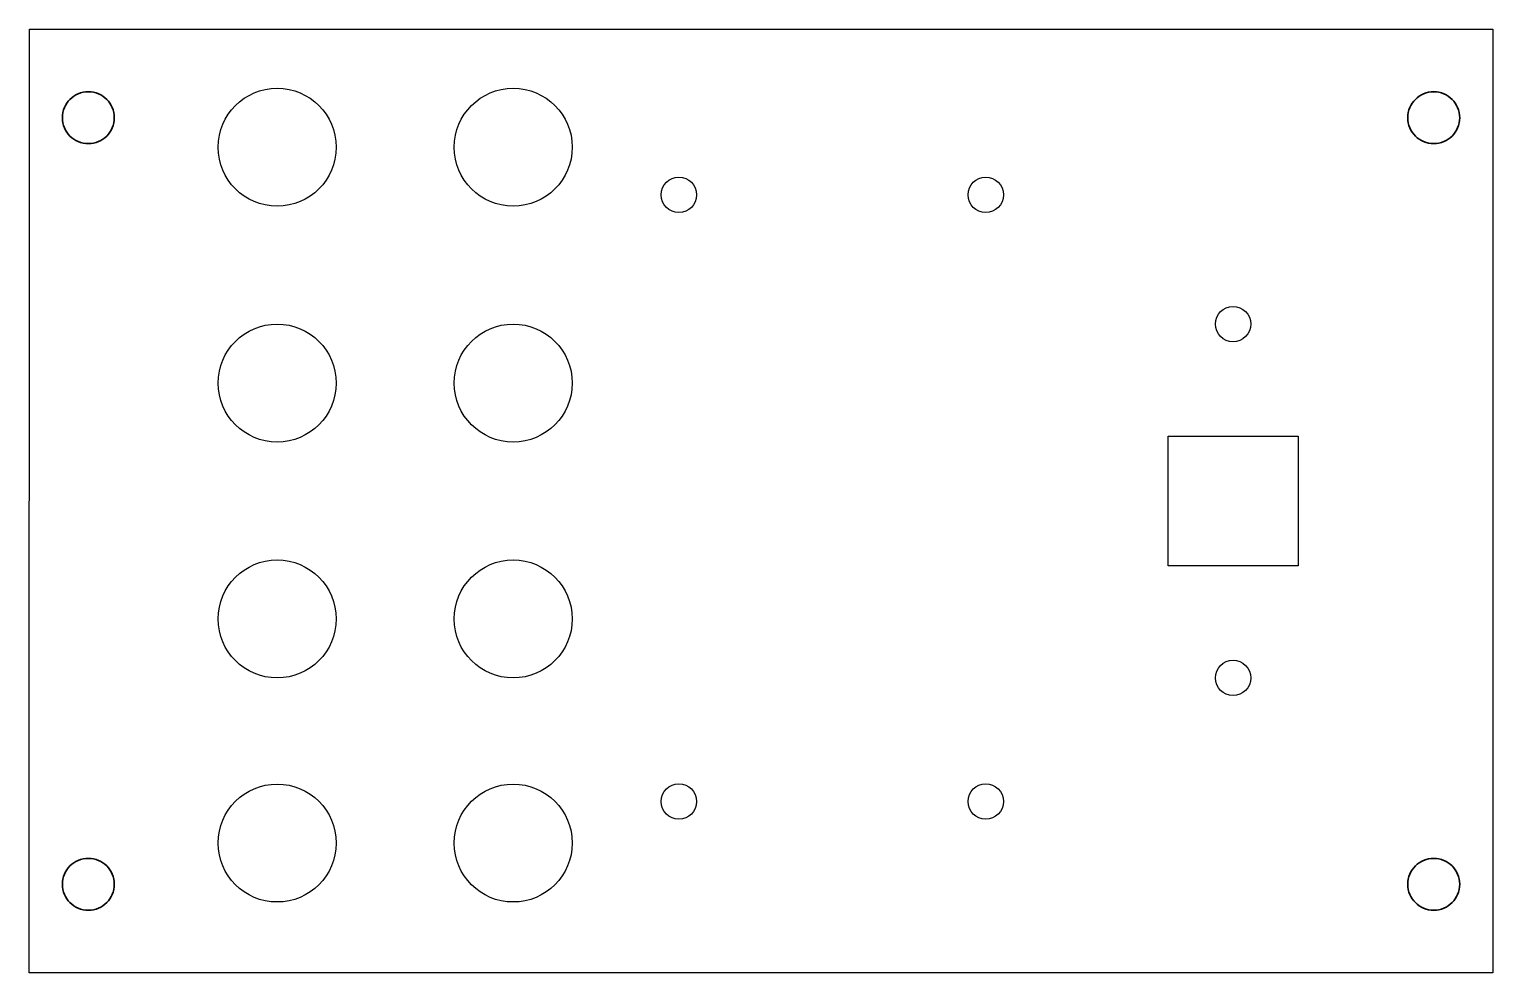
# Model space of a CAD drawing. Header units: millimetres. Extents: x -62 to 62, y -40 to 40.
import ezdxf

# ---------------------------------------------------------------- set-up
doc = ezdxf.new("R2010")
doc.units = ezdxf.units.MM
doc.linetypes.add('FANTASMA2', pattern=[31.75, 15.875, -3.175, 3.175, -3.175, 3.175, -3.175])
doc.layers.add('Rear Panel', color=130, linetype='Continuous')

msp = doc.modelspace()

# ---------------------------------------------------------------- linework, layer by layer
at = {"layer": 'Rear Panel'}
for points in [[(-62, 40), (62, 40), (62, -40), (-62.01, -40)], [(34.5, 5.5), (45.5, 5.5), (45.5, -5.5), (34.5, -5.5)]]:
    msp.add_lwpolyline(points, close=True, dxfattribs=at)
for centre, radius in [((-41, 30), 5), ((-21, 30), 5), ((-6.96, 25.96), 1.5), ((19.04, 25.96), 1.5), ((40, 15), 1.5), ((-41, 10), 5), ((-21, 10), 5), ((-41, -10), 5), ((-21, -10), 5), ((40, -15), 1.5), ((-41, -29), 5), ((-21, -29), 5), ((-6.96, -25.48), 1.5), ((19.04, -25.48), 1.5)]:
    msp.add_circle(centre, radius, dxfattribs=at)
at = {"layer": 'Rear Panel', "linetype": 'FANTASMA2', "lineweight": 35}
for centre in [(-57, 32.5), (57, 32.5), (-57, -32.5), (57, -32.5)]:
    msp.add_circle(centre, 2.2, dxfattribs=at)

doc.saveas('drawing.dxf')
